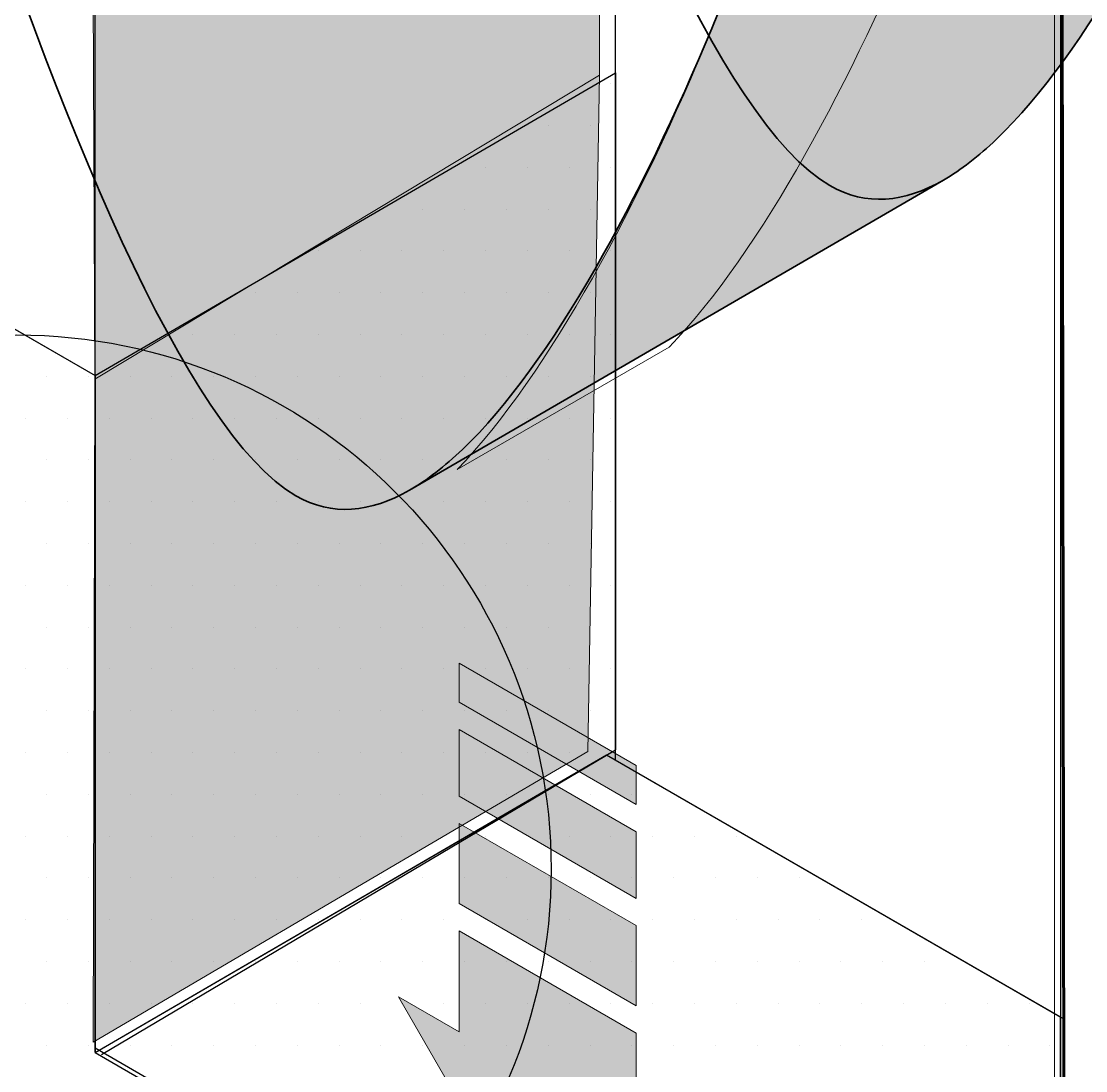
# Model space of a CAD drawing. Extents: x -1328 to 5679, y -4611 to 1603.
# Drawn here: x -789.5 to -755.13, y 980.3 to 1014.2 of the extents above; entities that cross this region are included whole.
import ezdxf

# ---------------------------------------------------------------- set-up
doc = ezdxf.new("R2010")
doc.units = 0
doc.header["$MEASUREMENT"] = 0
for name, color, linetype, lineweight in [('.ATI-HATCH', 7, 'Continuous', 0), ('G-ANNO-TTLB', 7, 'Continuous', 0), ('Layer 12', 7, 'Continuous', 0), ('TYVEK', 7, 'Continuous', 0)]:
    doc.layers.add(name, color=color, linetype=linetype, lineweight=lineweight)

# ---------------------------------------------------------------- blocks, each defined once
blk = doc.blocks.new('Block_245')
at = {"layer": 'Layer 12', "true_color": 0x000000, "transparency": 33554687}
h = blk.add_hatch(color=18, dxfattribs=at)
h.dxf.hatch_style = 2
h.paths.add_polyline_path([(-769.646, 990.166), (-775.366, 993.469), (-775.366, 992.201), (-769.644, 988.9)])
h = blk.add_hatch(color=18, dxfattribs=at)
h.dxf.hatch_style = 2
h.paths.add_polyline_path([(-769.644, 988.018), (-775.364, 991.321), (-775.364, 989.173), (-769.644, 985.868)])
h = blk.add_hatch(color=18, dxfattribs=at)
h.dxf.hatch_style = 2
h.paths.add_polyline_path([(-769.646, 984.989), (-775.366, 988.292), (-775.364, 985.703), (-769.646, 982.4)])
h = blk.add_hatch(color=18, dxfattribs=at)
h.dxf.hatch_style = 2
h.paths.add_polyline_path([(-769.646, 981.52), (-769.646, 978.258), (-767.691, 977.129), (-772.506, 974.351), (-777.319, 982.688), (-775.366, 981.559), (-775.364, 984.821)])
at = {"layer": 'Layer 12'}
for points in [[(-769.646, 990.166), (-775.366, 993.469), (-775.366, 992.201), (-769.644, 988.9)], [(-769.644, 988.018), (-775.364, 991.321), (-775.364, 989.173), (-769.644, 985.868)], [(-769.646, 984.989), (-775.366, 988.292), (-775.364, 985.703), (-769.646, 982.4)], [(-769.646, 981.52), (-769.646, 978.258), (-767.691, 977.129), (-772.506, 974.351), (-777.319, 982.688), (-775.366, 981.559), (-775.364, 984.821)]]:
    blk.add_lwpolyline(points, close=True, dxfattribs=at)
blk = doc.blocks.new('Block_241')
at = {"layer": 'Layer 12', "true_color": 0x000000, "transparency": 33554687}
h = blk.add_hatch(color=18, dxfattribs=at)
h.dxf.hatch_style = 2
edge = h.paths.add_edge_path()
edge.add_spline(control_points=[(-759.722, 1009.069), (-759.153, 1009.396), (-758.582, 1009.841), (-758.011, 1010.387), (-752.195, 1015.954), (-746.451, 1031.954), (-745.746, 1037.738), (-745.746, 1037.738), (-762.99, 1027.72), (-762.99, 1027.72), (-763.694, 1021.937), (-769.439, 1005.937), (-775.255, 1000.369), (-775.826, 999.824), (-776.396, 999.378), (-776.966, 999.052), (-776.966, 999.052), (-759.722, 1009.069), (-759.722, 1009.069)], knot_values=[0, 0, 0, 0, 1, 1, 1, 2, 2, 2, 3, 3, 3, 4, 4, 4, 5, 5, 5, 6, 6, 6, 6], degree=3, periodic=0)
at = {"layer": 'Layer 12'}
blk.add_lwpolyline([(-756.139, 972.46), (-798.282, 972.46), (-798.282, 1060.099), (-756.139, 1060.099)], close=True, dxfattribs=at)
at = {"layer": 'Layer 12', "color": 8, "lineweight": 0, "true_color": 0x808080}
blk.add_open_spline([(-781.038, 1058.116), (-780.11, 1049.429), (-770.451, 1012.965), (-763.391, 1008.89), (-762.221, 1008.215), (-760.981, 1008.345), (-759.722, 1009.069), (-759.722, 1009.069), (-776.966, 999.052), (-776.966, 999.052), (-778.225, 998.329), (-779.465, 998.197), (-780.635, 998.872), (-787.695, 1002.948), (-797.354, 1039.41), (-798.282, 1048.097), (-798.282, 1048.097), (-781.038, 1058.116), (-781.038, 1058.116)], degree=3, knots=[0, 0, 0, 0, 1, 1, 1, 2, 2, 2, 3, 3, 3, 4, 4, 4, 5, 5, 5, 6, 6, 6, 6], dxfattribs=at)
at = {"layer": 'Layer 12'}
blk.add_open_spline([(-781.038, 1058.116), (-780.11, 1049.429), (-770.451, 1012.965), (-763.391, 1008.89), (-762.221, 1008.215), (-760.981, 1008.345), (-759.722, 1009.069), (-759.722, 1009.069), (-776.966, 999.052), (-776.966, 999.052), (-778.225, 998.329), (-779.465, 998.197), (-780.635, 998.872), (-787.695, 1002.948), (-797.354, 1039.41), (-798.282, 1048.097), (-798.282, 1048.097), (-781.038, 1058.116), (-781.038, 1058.116)], degree=3, knots=[0, 0, 0, 0, 1, 1, 1, 2, 2, 2, 3, 3, 3, 4, 4, 4, 5, 5, 5, 6, 6, 6, 6], dxfattribs=at)
at = {"layer": 'Layer 12', "color": 250, "lineweight": 35, "true_color": 0x231f20}
for points in [[(-781.038, 1058.116), (-780.11, 1049.429), (-770.451, 1012.965), (-763.391, 1008.89), (-762.221, 1008.215), (-760.981, 1008.345), (-759.722, 1009.069), (-759.722, 1009.069), (-776.966, 999.052), (-776.966, 999.052), (-778.225, 998.329), (-779.465, 998.197), (-780.635, 998.872), (-787.695, 1002.948), (-797.354, 1039.41), (-798.282, 1048.097), (-798.282, 1048.097), (-781.038, 1058.116), (-781.038, 1058.116)], [(-759.722, 1009.069), (-759.153, 1009.396), (-758.582, 1009.841), (-758.011, 1010.387), (-752.195, 1015.954), (-746.451, 1031.954), (-745.746, 1037.738), (-745.746, 1037.738), (-762.99, 1027.72), (-762.99, 1027.72), (-763.694, 1021.937), (-769.439, 1005.937), (-775.255, 1000.369), (-775.826, 999.824), (-776.396, 999.378), (-776.966, 999.052), (-776.966, 999.052), (-759.722, 1009.069), (-759.722, 1009.069)]]:
    blk.add_open_spline(points, degree=3, knots=[0, 0, 0, 0, 1, 1, 1, 2, 2, 2, 3, 3, 3, 4, 4, 4, 5, 5, 5, 6, 6, 6, 6], dxfattribs=at)
at = {"layer": 'Layer 12', "color": 250, "lineweight": 9, "true_color": 0x231f20}
blk.add_open_spline([(-768.58, 1003.673), (-762.59, 1009.892), (-756.845, 1025.891), (-756.14, 1031.675), (-756.14, 1031.675), (-762.99, 1027.72), (-762.99, 1027.72), (-763.694, 1021.937), (-769.439, 1005.937), (-775.429, 999.718), (-775.429, 999.718), (-768.58, 1003.673), (-768.58, 1003.673)], degree=3, knots=[0, 0, 0, 0, 1, 1, 1, 2, 2, 2, 3, 3, 3, 4, 4, 4, 4], dxfattribs=at)
at = {"layer": 'Layer 12'}
blk.add_blockref('Block_245', (0, 0), dxfattribs=at)
blk = doc.blocks.new('Block_240')
at = {"layer": 'Layer 12'}
blk.add_lwpolyline([(-756.139, 972.46), (-798.282, 972.46), (-798.282, 1060.099), (-756.139, 1060.099)], close=True, dxfattribs=at)
blk.add_blockref('Block_241', (0, 0), dxfattribs=at)
blk = doc.blocks.new('Block_253')
at = {"layer": '.ATI-HATCH'}
for points, knots in [([(-805.118, 985.83), (-805.118, 979.396), (-801.685, 973.451), (-796.112, 970.236), (-796.112, 970.236), (-755.964, 947.075), (-755.964, 947.075), (-755.964, 947.075), (-755.96, 962.914), (-755.96, 962.914), (-755.96, 962.914), (-787.117, 980.889), (-787.117, 980.889), (-787.117, 980.889), (-787.117, 1002.752), (-787.117, 1002.752), (-787.117, 1002.752), (-805.118, 1013.145), (-805.118, 1013.145), (-805.118, 1013.145), (-805.118, 985.83), (-805.118, 985.83)], [0, 0, 0, 0, 1, 1, 1, 2, 2, 2, 3, 3, 3, 4, 4, 4, 5, 5, 5, 6, 6, 6, 7, 7, 7, 7]), ([(-770.317, 1012.534), (-770.317, 1012.534), (-787.117, 1002.752), (-787.117, 1002.752), (-787.117, 1002.752), (-787.117, 980.889), (-787.117, 980.889), (-787.117, 980.889), (-770.317, 990.671), (-770.317, 990.671), (-770.317, 990.671), (-770.317, 1012.534), (-770.317, 1012.534)], [0, 0, 0, 0, 1, 1, 1, 2, 2, 2, 3, 3, 3, 4, 4, 4, 4]), ([(-755.954, 982.053), (-755.954, 982.053), (-770.604, 990.504), (-770.604, 990.504), (-770.604, 990.504), (-787.117, 980.889), (-787.117, 980.889), (-787.117, 980.889), (-755.96, 962.914), (-755.96, 962.914), (-755.96, 962.914), (-755.954, 982.053), (-755.954, 982.053)], [0, 0, 0, 0, 1, 1, 1, 2, 2, 2, 3, 3, 3, 4, 4, 4, 4])]:
    blk.add_open_spline(points, degree=3, knots=knots, dxfattribs=at)
at = {"layer": '.ATI-HATCH', "color": 8, "lineweight": 0, "true_color": 0x808080}
for points in [[(-770.46, 1012.183), (-770.46, 1012.183), (-770.46, 1012.183), (-770.46, 1012.183)], [(-772.485, 1010.833), (-772.485, 1010.833), (-772.485, 1010.833), (-772.485, 1010.833)], [(-771.135, 1010.833), (-771.135, 1010.833), (-771.135, 1010.833), (-771.135, 1010.833)], [(-774.51, 1009.483), (-774.51, 1009.483), (-774.51, 1009.483), (-774.51, 1009.483)], [(-773.16, 1009.483), (-773.16, 1009.483), (-773.16, 1009.483), (-773.16, 1009.483)], [(-771.81, 1009.483), (-771.81, 1009.483), (-771.81, 1009.483), (-771.81, 1009.483)], [(-770.46, 1009.483), (-770.46, 1009.483), (-770.46, 1009.483), (-770.46, 1009.483)], [(-776.535, 1008.132), (-776.535, 1008.132), (-776.535, 1008.132), (-776.535, 1008.132)], [(-775.185, 1008.132), (-775.185, 1008.132), (-775.185, 1008.132), (-775.185, 1008.132)], [(-773.835, 1008.132), (-773.835, 1008.132), (-773.835, 1008.132), (-773.835, 1008.132)], [(-772.485, 1008.132), (-772.485, 1008.132), (-772.485, 1008.132), (-772.485, 1008.132)], [(-771.135, 1008.132), (-771.135, 1008.132), (-771.135, 1008.132), (-771.135, 1008.132)], [(-779.911, 1006.782), (-779.911, 1006.782), (-779.911, 1006.782), (-779.911, 1006.782)], [(-778.561, 1006.782), (-778.561, 1006.782), (-778.561, 1006.782), (-778.561, 1006.782)], [(-777.211, 1006.782), (-777.211, 1006.782), (-777.211, 1006.782), (-777.211, 1006.782)], [(-775.86, 1006.782), (-775.86, 1006.782), (-775.86, 1006.782), (-775.86, 1006.782)], [(-774.51, 1006.782), (-774.51, 1006.782), (-774.51, 1006.782), (-774.51, 1006.782)], [(-773.16, 1006.782), (-773.16, 1006.782), (-773.16, 1006.782), (-773.16, 1006.782)], [(-771.81, 1006.782), (-771.81, 1006.782), (-771.81, 1006.782), (-771.81, 1006.782)], [(-770.46, 1006.782), (-770.46, 1006.782), (-770.46, 1006.782), (-770.46, 1006.782)], [(-781.936, 1005.432), (-781.936, 1005.432), (-781.936, 1005.432), (-781.936, 1005.432)], [(-780.586, 1005.432), (-780.586, 1005.432), (-780.586, 1005.432), (-780.586, 1005.432)], [(-779.236, 1005.432), (-779.236, 1005.432), (-779.236, 1005.432), (-779.236, 1005.432)], [(-777.886, 1005.432), (-777.886, 1005.432), (-777.886, 1005.432), (-777.886, 1005.432)], [(-776.535, 1005.432), (-776.535, 1005.432), (-776.535, 1005.432), (-776.535, 1005.432)], [(-775.185, 1005.432), (-775.185, 1005.432), (-775.185, 1005.432), (-775.185, 1005.432)], [(-773.835, 1005.432), (-773.835, 1005.432), (-773.835, 1005.432), (-773.835, 1005.432)], [(-772.485, 1005.432), (-772.485, 1005.432), (-772.485, 1005.432), (-772.485, 1005.432)], [(-771.135, 1005.432), (-771.135, 1005.432), (-771.135, 1005.432), (-771.135, 1005.432)], [(-783.962, 1004.082), (-783.962, 1004.082), (-783.962, 1004.082), (-783.962, 1004.082)], [(-782.611, 1004.082), (-782.611, 1004.082), (-782.611, 1004.082), (-782.611, 1004.082)], [(-781.261, 1004.082), (-781.261, 1004.082), (-781.261, 1004.082), (-781.261, 1004.082)], [(-779.911, 1004.082), (-779.911, 1004.082), (-779.911, 1004.082), (-779.911, 1004.082)], [(-778.561, 1004.082), (-778.561, 1004.082), (-778.561, 1004.082), (-778.561, 1004.082)], [(-777.211, 1004.082), (-777.211, 1004.082), (-777.211, 1004.082), (-777.211, 1004.082)], [(-775.86, 1004.082), (-775.86, 1004.082), (-775.86, 1004.082), (-775.86, 1004.082)], [(-774.51, 1004.082), (-774.51, 1004.082), (-774.51, 1004.082), (-774.51, 1004.082)], [(-773.16, 1004.082), (-773.16, 1004.082), (-773.16, 1004.082), (-773.16, 1004.082)], [(-771.81, 1004.082), (-771.81, 1004.082), (-771.81, 1004.082), (-771.81, 1004.082)], [(-770.46, 1004.082), (-770.46, 1004.082), (-770.46, 1004.082), (-770.46, 1004.082)], [(-788.687, 1002.732), (-788.687, 1002.732), (-788.687, 1002.732), (-788.687, 1002.732)], [(-787.337, 1002.732), (-787.337, 1002.732), (-787.337, 1002.732), (-787.337, 1002.732)], [(-785.987, 1002.732), (-785.987, 1002.732), (-785.987, 1002.732), (-785.987, 1002.732)], [(-784.637, 1002.732), (-784.637, 1002.732), (-784.637, 1002.732), (-784.637, 1002.732)], [(-783.286, 1002.732), (-783.286, 1002.732), (-783.286, 1002.732), (-783.286, 1002.732)], [(-781.936, 1002.732), (-781.936, 1002.732), (-781.936, 1002.732), (-781.936, 1002.732)], [(-780.586, 1002.732), (-780.586, 1002.732), (-780.586, 1002.732), (-780.586, 1002.732)], [(-779.236, 1002.732), (-779.236, 1002.732), (-779.236, 1002.732), (-779.236, 1002.732)], [(-777.886, 1002.732), (-777.886, 1002.732), (-777.886, 1002.732), (-777.886, 1002.732)], [(-776.535, 1002.732), (-776.535, 1002.732), (-776.535, 1002.732), (-776.535, 1002.732)], [(-775.185, 1002.732), (-775.185, 1002.732), (-775.185, 1002.732), (-775.185, 1002.732)], [(-773.835, 1002.732), (-773.835, 1002.732), (-773.835, 1002.732), (-773.835, 1002.732)], [(-772.485, 1002.732), (-772.485, 1002.732), (-772.485, 1002.732), (-772.485, 1002.732)], [(-771.135, 1002.732), (-771.135, 1002.732), (-771.135, 1002.732), (-771.135, 1002.732)], [(-789.362, 1001.381), (-789.362, 1001.381), (-789.362, 1001.381), (-789.362, 1001.381)], [(-788.012, 1001.381), (-788.012, 1001.381), (-788.012, 1001.381), (-788.012, 1001.381)], [(-786.662, 1001.381), (-786.662, 1001.381), (-786.662, 1001.381), (-786.662, 1001.381)], [(-785.312, 1001.381), (-785.312, 1001.381), (-785.312, 1001.381), (-785.312, 1001.381)], [(-783.962, 1001.381), (-783.962, 1001.381), (-783.962, 1001.381), (-783.962, 1001.381)], [(-782.611, 1001.381), (-782.611, 1001.381), (-782.611, 1001.381), (-782.611, 1001.381)], [(-781.261, 1001.381), (-781.261, 1001.381), (-781.261, 1001.381), (-781.261, 1001.381)], [(-779.911, 1001.381), (-779.911, 1001.381), (-779.911, 1001.381), (-779.911, 1001.381)], [(-778.561, 1001.381), (-778.561, 1001.381), (-778.561, 1001.381), (-778.561, 1001.381)], [(-777.211, 1001.381), (-777.211, 1001.381), (-777.211, 1001.381), (-777.211, 1001.381)], [(-775.86, 1001.381), (-775.86, 1001.381), (-775.86, 1001.381), (-775.86, 1001.381)], [(-774.51, 1001.381), (-774.51, 1001.381), (-774.51, 1001.381), (-774.51, 1001.381)], [(-773.16, 1001.381), (-773.16, 1001.381), (-773.16, 1001.381), (-773.16, 1001.381)], [(-771.81, 1001.381), (-771.81, 1001.381), (-771.81, 1001.381), (-771.81, 1001.381)], [(-770.46, 1001.381), (-770.46, 1001.381), (-770.46, 1001.381), (-770.46, 1001.381)], [(-788.687, 1000.031), (-788.687, 1000.031), (-788.687, 1000.031), (-788.687, 1000.031)], [(-787.337, 1000.031), (-787.337, 1000.031), (-787.337, 1000.031), (-787.337, 1000.031)], [(-785.987, 1000.031), (-785.987, 1000.031), (-785.987, 1000.031), (-785.987, 1000.031)], [(-784.637, 1000.031), (-784.637, 1000.031), (-784.637, 1000.031), (-784.637, 1000.031)], [(-783.286, 1000.031), (-783.286, 1000.031), (-783.286, 1000.031), (-783.286, 1000.031)], [(-781.936, 1000.031), (-781.936, 1000.031), (-781.936, 1000.031), (-781.936, 1000.031)], [(-780.586, 1000.031), (-780.586, 1000.031), (-780.586, 1000.031), (-780.586, 1000.031)], [(-779.236, 1000.031), (-779.236, 1000.031), (-779.236, 1000.031), (-779.236, 1000.031)], [(-777.886, 1000.031), (-777.886, 1000.031), (-777.886, 1000.031), (-777.886, 1000.031)], [(-776.535, 1000.031), (-776.535, 1000.031), (-776.535, 1000.031), (-776.535, 1000.031)], [(-775.185, 1000.031), (-775.185, 1000.031), (-775.185, 1000.031), (-775.185, 1000.031)], [(-773.835, 1000.031), (-773.835, 1000.031), (-773.835, 1000.031), (-773.835, 1000.031)], [(-772.485, 1000.031), (-772.485, 1000.031), (-772.485, 1000.031), (-772.485, 1000.031)], [(-771.135, 1000.031), (-771.135, 1000.031), (-771.135, 1000.031), (-771.135, 1000.031)], [(-789.362, 998.681), (-789.362, 998.681), (-789.362, 998.681), (-789.362, 998.681)], [(-788.012, 998.681), (-788.012, 998.681), (-788.012, 998.681), (-788.012, 998.681)], [(-786.662, 998.681), (-786.662, 998.681), (-786.662, 998.681), (-786.662, 998.681)], [(-785.312, 998.681), (-785.312, 998.681), (-785.312, 998.681), (-785.312, 998.681)], [(-783.962, 998.681), (-783.962, 998.681), (-783.962, 998.681), (-783.962, 998.681)], [(-782.611, 998.681), (-782.611, 998.681), (-782.611, 998.681), (-782.611, 998.681)], [(-781.261, 998.681), (-781.261, 998.681), (-781.261, 998.681), (-781.261, 998.681)], [(-779.911, 998.681), (-779.911, 998.681), (-779.911, 998.681), (-779.911, 998.681)], [(-778.561, 998.681), (-778.561, 998.681), (-778.561, 998.681), (-778.561, 998.681)], [(-777.211, 998.681), (-777.211, 998.681), (-777.211, 998.681), (-777.211, 998.681)], [(-775.86, 998.681), (-775.86, 998.681), (-775.86, 998.681), (-775.86, 998.681)], [(-774.51, 998.681), (-774.51, 998.681), (-774.51, 998.681), (-774.51, 998.681)], [(-773.16, 998.681), (-773.16, 998.681), (-773.16, 998.681), (-773.16, 998.681)], [(-771.81, 998.681), (-771.81, 998.681), (-771.81, 998.681), (-771.81, 998.681)], [(-770.46, 998.681), (-770.46, 998.681), (-770.46, 998.681), (-770.46, 998.681)], [(-788.687, 997.331), (-788.687, 997.331), (-788.687, 997.331), (-788.687, 997.331)], [(-787.337, 997.331), (-787.337, 997.331), (-787.337, 997.331), (-787.337, 997.331)], [(-785.987, 997.331), (-785.987, 997.331), (-785.987, 997.331), (-785.987, 997.331)], [(-784.637, 997.331), (-784.637, 997.331), (-784.637, 997.331), (-784.637, 997.331)], [(-783.286, 997.331), (-783.286, 997.331), (-783.286, 997.331), (-783.286, 997.331)], [(-781.936, 997.331), (-781.936, 997.331), (-781.936, 997.331), (-781.936, 997.331)], [(-780.586, 997.331), (-780.586, 997.331), (-780.586, 997.331), (-780.586, 997.331)], [(-779.236, 997.331), (-779.236, 997.331), (-779.236, 997.331), (-779.236, 997.331)], [(-777.886, 997.331), (-777.886, 997.331), (-777.886, 997.331), (-777.886, 997.331)], [(-776.535, 997.331), (-776.535, 997.331), (-776.535, 997.331), (-776.535, 997.331)], [(-775.185, 997.331), (-775.185, 997.331), (-775.185, 997.331), (-775.185, 997.331)], [(-773.835, 997.331), (-773.835, 997.331), (-773.835, 997.331), (-773.835, 997.331)], [(-772.485, 997.331), (-772.485, 997.331), (-772.485, 997.331), (-772.485, 997.331)], [(-771.135, 997.331), (-771.135, 997.331), (-771.135, 997.331), (-771.135, 997.331)], [(-789.362, 995.981), (-789.362, 995.981), (-789.362, 995.981), (-789.362, 995.981)], [(-788.012, 995.981), (-788.012, 995.981), (-788.012, 995.981), (-788.012, 995.981)], [(-786.662, 995.981), (-786.662, 995.981), (-786.662, 995.981), (-786.662, 995.981)], [(-785.312, 995.981), (-785.312, 995.981), (-785.312, 995.981), (-785.312, 995.981)], [(-783.962, 995.981), (-783.962, 995.981), (-783.962, 995.981), (-783.962, 995.981)], [(-782.611, 995.981), (-782.611, 995.981), (-782.611, 995.981), (-782.611, 995.981)], [(-781.261, 995.981), (-781.261, 995.981), (-781.261, 995.981), (-781.261, 995.981)], [(-779.911, 995.981), (-779.911, 995.981), (-779.911, 995.981), (-779.911, 995.981)], [(-778.561, 995.981), (-778.561, 995.981), (-778.561, 995.981), (-778.561, 995.981)], [(-777.211, 995.981), (-777.211, 995.981), (-777.211, 995.981), (-777.211, 995.981)], [(-775.86, 995.981), (-775.86, 995.981), (-775.86, 995.981), (-775.86, 995.981)], [(-774.51, 995.981), (-774.51, 995.981), (-774.51, 995.981), (-774.51, 995.981)], [(-773.16, 995.981), (-773.16, 995.981), (-773.16, 995.981), (-773.16, 995.981)], [(-771.81, 995.981), (-771.81, 995.981), (-771.81, 995.981), (-771.81, 995.981)], [(-770.46, 995.981), (-770.46, 995.981), (-770.46, 995.981), (-770.46, 995.981)], [(-788.687, 994.63), (-788.687, 994.63), (-788.687, 994.63), (-788.687, 994.63)], [(-787.337, 994.63), (-787.337, 994.63), (-787.337, 994.63), (-787.337, 994.63)], [(-785.987, 994.63), (-785.987, 994.63), (-785.987, 994.63), (-785.987, 994.63)], [(-784.637, 994.63), (-784.637, 994.63), (-784.637, 994.63), (-784.637, 994.63)], [(-783.286, 994.63), (-783.286, 994.63), (-783.286, 994.63), (-783.286, 994.63)], [(-781.936, 994.63), (-781.936, 994.63), (-781.936, 994.63), (-781.936, 994.63)], [(-780.586, 994.63), (-780.586, 994.63), (-780.586, 994.63), (-780.586, 994.63)], [(-779.236, 994.63), (-779.236, 994.63), (-779.236, 994.63), (-779.236, 994.63)], [(-777.886, 994.63), (-777.886, 994.63), (-777.886, 994.63), (-777.886, 994.63)], [(-776.535, 994.63), (-776.535, 994.63), (-776.535, 994.63), (-776.535, 994.63)], [(-775.185, 994.63), (-775.185, 994.63), (-775.185, 994.63), (-775.185, 994.63)], [(-773.835, 994.63), (-773.835, 994.63), (-773.835, 994.63), (-773.835, 994.63)], [(-772.485, 994.63), (-772.485, 994.63), (-772.485, 994.63), (-772.485, 994.63)], [(-771.135, 994.63), (-771.135, 994.63), (-771.135, 994.63), (-771.135, 994.63)], [(-789.362, 993.28), (-789.362, 993.28), (-789.362, 993.28), (-789.362, 993.28)], [(-788.012, 993.28), (-788.012, 993.28), (-788.012, 993.28), (-788.012, 993.28)], [(-786.662, 993.28), (-786.662, 993.28), (-786.662, 993.28), (-786.662, 993.28)], [(-785.312, 993.28), (-785.312, 993.28), (-785.312, 993.28), (-785.312, 993.28)], [(-783.962, 993.28), (-783.962, 993.28), (-783.962, 993.28), (-783.962, 993.28)], [(-782.611, 993.28), (-782.611, 993.28), (-782.611, 993.28), (-782.611, 993.28)], [(-781.261, 993.28), (-781.261, 993.28), (-781.261, 993.28), (-781.261, 993.28)], [(-779.911, 993.28), (-779.911, 993.28), (-779.911, 993.28), (-779.911, 993.28)], [(-778.561, 993.28), (-778.561, 993.28), (-778.561, 993.28), (-778.561, 993.28)], [(-777.211, 993.28), (-777.211, 993.28), (-777.211, 993.28), (-777.211, 993.28)], [(-775.86, 993.28), (-775.86, 993.28), (-775.86, 993.28), (-775.86, 993.28)], [(-774.51, 993.28), (-774.51, 993.28), (-774.51, 993.28), (-774.51, 993.28)], [(-773.16, 993.28), (-773.16, 993.28), (-773.16, 993.28), (-773.16, 993.28)], [(-771.81, 993.28), (-771.81, 993.28), (-771.81, 993.28), (-771.81, 993.28)], [(-770.46, 993.28), (-770.46, 993.28), (-770.46, 993.28), (-770.46, 993.28)], [(-788.687, 991.93), (-788.687, 991.93), (-788.687, 991.93), (-788.687, 991.93)], [(-787.337, 991.93), (-787.337, 991.93), (-787.337, 991.93), (-787.337, 991.93)], [(-785.987, 991.93), (-785.987, 991.93), (-785.987, 991.93), (-785.987, 991.93)], [(-784.637, 991.93), (-784.637, 991.93), (-784.637, 991.93), (-784.637, 991.93)], [(-783.286, 991.93), (-783.286, 991.93), (-783.286, 991.93), (-783.286, 991.93)], [(-781.936, 991.93), (-781.936, 991.93), (-781.936, 991.93), (-781.936, 991.93)], [(-780.586, 991.93), (-780.586, 991.93), (-780.586, 991.93), (-780.586, 991.93)], [(-779.236, 991.93), (-779.236, 991.93), (-779.236, 991.93), (-779.236, 991.93)], [(-777.886, 991.93), (-777.886, 991.93), (-777.886, 991.93), (-777.886, 991.93)], [(-776.535, 991.93), (-776.535, 991.93), (-776.535, 991.93), (-776.535, 991.93)], [(-775.185, 991.93), (-775.185, 991.93), (-775.185, 991.93), (-775.185, 991.93)], [(-773.835, 991.93), (-773.835, 991.93), (-773.835, 991.93), (-773.835, 991.93)], [(-772.485, 991.93), (-772.485, 991.93), (-772.485, 991.93), (-772.485, 991.93)], [(-771.135, 991.93), (-771.135, 991.93), (-771.135, 991.93), (-771.135, 991.93)], [(-789.362, 990.58), (-789.362, 990.58), (-789.362, 990.58), (-789.362, 990.58)], [(-788.012, 990.58), (-788.012, 990.58), (-788.012, 990.58), (-788.012, 990.58)], [(-786.662, 990.58), (-786.662, 990.58), (-786.662, 990.58), (-786.662, 990.58)], [(-785.312, 990.58), (-785.312, 990.58), (-785.312, 990.58), (-785.312, 990.58)], [(-783.962, 990.58), (-783.962, 990.58), (-783.962, 990.58), (-783.962, 990.58)], [(-782.611, 990.58), (-782.611, 990.58), (-782.611, 990.58), (-782.611, 990.58)], [(-781.261, 990.58), (-781.261, 990.58), (-781.261, 990.58), (-781.261, 990.58)], [(-779.911, 990.58), (-779.911, 990.58), (-779.911, 990.58), (-779.911, 990.58)], [(-778.561, 990.58), (-778.561, 990.58), (-778.561, 990.58), (-778.561, 990.58)], [(-777.211, 990.58), (-777.211, 990.58), (-777.211, 990.58), (-777.211, 990.58)], [(-775.86, 990.58), (-775.86, 990.58), (-775.86, 990.58), (-775.86, 990.58)], [(-774.51, 990.58), (-774.51, 990.58), (-774.51, 990.58), (-774.51, 990.58)], [(-773.16, 990.58), (-773.16, 990.58), (-773.16, 990.58), (-773.16, 990.58)], [(-771.81, 990.58), (-771.81, 990.58), (-771.81, 990.58), (-771.81, 990.58)], [(-788.687, 989.23), (-788.687, 989.23), (-788.687, 989.23), (-788.687, 989.23)], [(-787.337, 989.23), (-787.337, 989.23), (-787.337, 989.23), (-787.337, 989.23)], [(-785.987, 989.23), (-785.987, 989.23), (-785.987, 989.23), (-785.987, 989.23)], [(-784.637, 989.23), (-784.637, 989.23), (-784.637, 989.23), (-784.637, 989.23)], [(-783.286, 989.23), (-783.286, 989.23), (-783.286, 989.23), (-783.286, 989.23)], [(-781.936, 989.23), (-781.936, 989.23), (-781.936, 989.23), (-781.936, 989.23)], [(-780.586, 989.23), (-780.586, 989.23), (-780.586, 989.23), (-780.586, 989.23)], [(-779.236, 989.23), (-779.236, 989.23), (-779.236, 989.23), (-779.236, 989.23)], [(-777.886, 989.23), (-777.886, 989.23), (-777.886, 989.23), (-777.886, 989.23)], [(-776.535, 989.23), (-776.535, 989.23), (-776.535, 989.23), (-776.535, 989.23)], [(-775.185, 989.23), (-775.185, 989.23), (-775.185, 989.23), (-775.185, 989.23)], [(-773.835, 989.23), (-773.835, 989.23), (-773.835, 989.23), (-773.835, 989.23)], [(-772.485, 989.23), (-772.485, 989.23), (-772.485, 989.23), (-772.485, 989.23)], [(-771.135, 989.23), (-771.135, 989.23), (-771.135, 989.23), (-771.135, 989.23)], [(-769.784, 989.23), (-769.784, 989.23), (-769.784, 989.23), (-769.784, 989.23)], [(-768.434, 989.23), (-768.434, 989.23), (-768.434, 989.23), (-768.434, 989.23)], [(-789.362, 987.879), (-789.362, 987.879), (-789.362, 987.879), (-789.362, 987.879)], [(-788.012, 987.879), (-788.012, 987.879), (-788.012, 987.879), (-788.012, 987.879)], [(-786.662, 987.879), (-786.662, 987.879), (-786.662, 987.879), (-786.662, 987.879)], [(-785.312, 987.879), (-785.312, 987.879), (-785.312, 987.879), (-785.312, 987.879)], [(-783.962, 987.879), (-783.962, 987.879), (-783.962, 987.879), (-783.962, 987.879)], [(-782.611, 987.879), (-782.611, 987.879), (-782.611, 987.879), (-782.611, 987.879)], [(-781.261, 987.879), (-781.261, 987.879), (-781.261, 987.879), (-781.261, 987.879)], [(-779.911, 987.879), (-779.911, 987.879), (-779.911, 987.879), (-779.911, 987.879)], [(-778.561, 987.879), (-778.561, 987.879), (-778.561, 987.879), (-778.561, 987.879)], [(-777.211, 987.879), (-777.211, 987.879), (-777.211, 987.879), (-777.211, 987.879)], [(-775.86, 987.879), (-775.86, 987.879), (-775.86, 987.879), (-775.86, 987.879)], [(-774.51, 987.879), (-774.51, 987.879), (-774.51, 987.879), (-774.51, 987.879)], [(-773.16, 987.879), (-773.16, 987.879), (-773.16, 987.879), (-773.16, 987.879)], [(-771.81, 987.879), (-771.81, 987.879), (-771.81, 987.879), (-771.81, 987.879)], [(-770.46, 987.879), (-770.46, 987.879), (-770.46, 987.879), (-770.46, 987.879)], [(-769.109, 987.879), (-769.109, 987.879), (-769.109, 987.879), (-769.109, 987.879)], [(-767.759, 987.879), (-767.759, 987.879), (-767.759, 987.879), (-767.759, 987.879)], [(-766.409, 987.879), (-766.409, 987.879), (-766.409, 987.879), (-766.409, 987.879)], [(-788.687, 986.529), (-788.687, 986.529), (-788.687, 986.529), (-788.687, 986.529)], [(-787.337, 986.529), (-787.337, 986.529), (-787.337, 986.529), (-787.337, 986.529)], [(-785.987, 986.529), (-785.987, 986.529), (-785.987, 986.529), (-785.987, 986.529)], [(-784.637, 986.529), (-784.637, 986.529), (-784.637, 986.529), (-784.637, 986.529)], [(-783.286, 986.529), (-783.286, 986.529), (-783.286, 986.529), (-783.286, 986.529)], [(-781.936, 986.529), (-781.936, 986.529), (-781.936, 986.529), (-781.936, 986.529)], [(-780.586, 986.529), (-780.586, 986.529), (-780.586, 986.529), (-780.586, 986.529)], [(-779.236, 986.529), (-779.236, 986.529), (-779.236, 986.529), (-779.236, 986.529)], [(-777.886, 986.529), (-777.886, 986.529), (-777.886, 986.529), (-777.886, 986.529)], [(-776.535, 986.529), (-776.535, 986.529), (-776.535, 986.529), (-776.535, 986.529)], [(-775.185, 986.529), (-775.185, 986.529), (-775.185, 986.529), (-775.185, 986.529)], [(-773.835, 986.529), (-773.835, 986.529), (-773.835, 986.529), (-773.835, 986.529)], [(-772.485, 986.529), (-772.485, 986.529), (-772.485, 986.529), (-772.485, 986.529)], [(-771.135, 986.529), (-771.135, 986.529), (-771.135, 986.529), (-771.135, 986.529)], [(-769.784, 986.529), (-769.784, 986.529), (-769.784, 986.529), (-769.784, 986.529)], [(-768.434, 986.529), (-768.434, 986.529), (-768.434, 986.529), (-768.434, 986.529)], [(-767.084, 986.529), (-767.084, 986.529), (-767.084, 986.529), (-767.084, 986.529)], [(-765.734, 986.529), (-765.734, 986.529), (-765.734, 986.529), (-765.734, 986.529)], [(-764.384, 986.529), (-764.384, 986.529), (-764.384, 986.529), (-764.384, 986.529)], [(-789.362, 985.179), (-789.362, 985.179), (-789.362, 985.179), (-789.362, 985.179)], [(-788.012, 985.179), (-788.012, 985.179), (-788.012, 985.179), (-788.012, 985.179)], [(-786.662, 985.179), (-786.662, 985.179), (-786.662, 985.179), (-786.662, 985.179)], [(-785.312, 985.179), (-785.312, 985.179), (-785.312, 985.179), (-785.312, 985.179)], [(-783.962, 985.179), (-783.962, 985.179), (-783.962, 985.179), (-783.962, 985.179)], [(-782.611, 985.179), (-782.611, 985.179), (-782.611, 985.179), (-782.611, 985.179)], [(-781.261, 985.179), (-781.261, 985.179), (-781.261, 985.179), (-781.261, 985.179)], [(-779.911, 985.179), (-779.911, 985.179), (-779.911, 985.179), (-779.911, 985.179)], [(-778.561, 985.179), (-778.561, 985.179), (-778.561, 985.179), (-778.561, 985.179)], [(-777.211, 985.179), (-777.211, 985.179), (-777.211, 985.179), (-777.211, 985.179)], [(-775.86, 985.179), (-775.86, 985.179), (-775.86, 985.179), (-775.86, 985.179)], [(-774.51, 985.179), (-774.51, 985.179), (-774.51, 985.179), (-774.51, 985.179)], [(-773.16, 985.179), (-773.16, 985.179), (-773.16, 985.179), (-773.16, 985.179)], [(-771.81, 985.179), (-771.81, 985.179), (-771.81, 985.179), (-771.81, 985.179)], [(-770.46, 985.179), (-770.46, 985.179), (-770.46, 985.179), (-770.46, 985.179)], [(-769.109, 985.179), (-769.109, 985.179), (-769.109, 985.179), (-769.109, 985.179)], [(-767.759, 985.179), (-767.759, 985.179), (-767.759, 985.179), (-767.759, 985.179)], [(-766.409, 985.179), (-766.409, 985.179), (-766.409, 985.179), (-766.409, 985.179)], [(-765.059, 985.179), (-765.059, 985.179), (-765.059, 985.179), (-765.059, 985.179)], [(-763.709, 985.179), (-763.709, 985.179), (-763.709, 985.179), (-763.709, 985.179)], [(-762.358, 985.179), (-762.358, 985.179), (-762.358, 985.179), (-762.358, 985.179)], [(-788.687, 983.829), (-788.687, 983.829), (-788.687, 983.829), (-788.687, 983.829)], [(-787.337, 983.829), (-787.337, 983.829), (-787.337, 983.829), (-787.337, 983.829)], [(-785.987, 983.829), (-785.987, 983.829), (-785.987, 983.829), (-785.987, 983.829)], [(-784.637, 983.829), (-784.637, 983.829), (-784.637, 983.829), (-784.637, 983.829)], [(-783.286, 983.829), (-783.286, 983.829), (-783.286, 983.829), (-783.286, 983.829)], [(-781.936, 983.829), (-781.936, 983.829), (-781.936, 983.829), (-781.936, 983.829)], [(-780.586, 983.829), (-780.586, 983.829), (-780.586, 983.829), (-780.586, 983.829)], [(-779.236, 983.829), (-779.236, 983.829), (-779.236, 983.829), (-779.236, 983.829)], [(-777.886, 983.829), (-777.886, 983.829), (-777.886, 983.829), (-777.886, 983.829)], [(-776.535, 983.829), (-776.535, 983.829), (-776.535, 983.829), (-776.535, 983.829)], [(-775.185, 983.829), (-775.185, 983.829), (-775.185, 983.829), (-775.185, 983.829)], [(-773.835, 983.829), (-773.835, 983.829), (-773.835, 983.829), (-773.835, 983.829)], [(-772.485, 983.829), (-772.485, 983.829), (-772.485, 983.829), (-772.485, 983.829)], [(-771.135, 983.829), (-771.135, 983.829), (-771.135, 983.829), (-771.135, 983.829)], [(-769.784, 983.829), (-769.784, 983.829), (-769.784, 983.829), (-769.784, 983.829)], [(-768.434, 983.829), (-768.434, 983.829), (-768.434, 983.829), (-768.434, 983.829)], [(-767.084, 983.829), (-767.084, 983.829), (-767.084, 983.829), (-767.084, 983.829)], [(-765.734, 983.829), (-765.734, 983.829), (-765.734, 983.829), (-765.734, 983.829)], [(-764.384, 983.829), (-764.384, 983.829), (-764.384, 983.829), (-764.384, 983.829)], [(-763.033, 983.829), (-763.033, 983.829), (-763.033, 983.829), (-763.033, 983.829)], [(-761.683, 983.829), (-761.683, 983.829), (-761.683, 983.829), (-761.683, 983.829)], [(-760.333, 983.829), (-760.333, 983.829), (-760.333, 983.829), (-760.333, 983.829)], [(-789.362, 982.479), (-789.362, 982.479), (-789.362, 982.479), (-789.362, 982.479)], [(-788.012, 982.479), (-788.012, 982.479), (-788.012, 982.479), (-788.012, 982.479)], [(-786.662, 982.479), (-786.662, 982.479), (-786.662, 982.479), (-786.662, 982.479)], [(-785.312, 982.479), (-785.312, 982.479), (-785.312, 982.479), (-785.312, 982.479)], [(-783.962, 982.479), (-783.962, 982.479), (-783.962, 982.479), (-783.962, 982.479)], [(-782.611, 982.479), (-782.611, 982.479), (-782.611, 982.479), (-782.611, 982.479)], [(-781.261, 982.479), (-781.261, 982.479), (-781.261, 982.479), (-781.261, 982.479)], [(-779.911, 982.479), (-779.911, 982.479), (-779.911, 982.479), (-779.911, 982.479)], [(-778.561, 982.479), (-778.561, 982.479), (-778.561, 982.479), (-778.561, 982.479)], [(-777.211, 982.479), (-777.211, 982.479), (-777.211, 982.479), (-777.211, 982.479)], [(-775.86, 982.479), (-775.86, 982.479), (-775.86, 982.479), (-775.86, 982.479)], [(-774.51, 982.479), (-774.51, 982.479), (-774.51, 982.479), (-774.51, 982.479)], [(-773.16, 982.479), (-773.16, 982.479), (-773.16, 982.479), (-773.16, 982.479)], [(-771.81, 982.479), (-771.81, 982.479), (-771.81, 982.479), (-771.81, 982.479)], [(-770.46, 982.479), (-770.46, 982.479), (-770.46, 982.479), (-770.46, 982.479)], [(-769.109, 982.479), (-769.109, 982.479), (-769.109, 982.479), (-769.109, 982.479)], [(-767.759, 982.479), (-767.759, 982.479), (-767.759, 982.479), (-767.759, 982.479)], [(-766.409, 982.479), (-766.409, 982.479), (-766.409, 982.479), (-766.409, 982.479)], [(-765.059, 982.479), (-765.059, 982.479), (-765.059, 982.479), (-765.059, 982.479)], [(-763.709, 982.479), (-763.709, 982.479), (-763.709, 982.479), (-763.709, 982.479)], [(-762.358, 982.479), (-762.358, 982.479), (-762.358, 982.479), (-762.358, 982.479)], [(-761.008, 982.479), (-761.008, 982.479), (-761.008, 982.479), (-761.008, 982.479)], [(-759.658, 982.479), (-759.658, 982.479), (-759.658, 982.479), (-759.658, 982.479)], [(-758.308, 982.479), (-758.308, 982.479), (-758.308, 982.479), (-758.308, 982.479)], [(-756.958, 982.479), (-756.958, 982.479), (-756.958, 982.479), (-756.958, 982.479)], [(-788.687, 981.128), (-788.687, 981.128), (-788.687, 981.128), (-788.687, 981.128)], [(-787.337, 981.128), (-787.337, 981.128), (-787.337, 981.128), (-787.337, 981.128)], [(-785.987, 981.128), (-785.987, 981.128), (-785.987, 981.128), (-785.987, 981.128)], [(-784.637, 981.128), (-784.637, 981.128), (-784.637, 981.128), (-784.637, 981.128)], [(-783.286, 981.128), (-783.286, 981.128), (-783.286, 981.128), (-783.286, 981.128)], [(-781.936, 981.128), (-781.936, 981.128), (-781.936, 981.128), (-781.936, 981.128)], [(-780.586, 981.128), (-780.586, 981.128), (-780.586, 981.128), (-780.586, 981.128)], [(-779.236, 981.128), (-779.236, 981.128), (-779.236, 981.128), (-779.236, 981.128)], [(-777.886, 981.128), (-777.886, 981.128), (-777.886, 981.128), (-777.886, 981.128)], [(-776.535, 981.128), (-776.535, 981.128), (-776.535, 981.128), (-776.535, 981.128)], [(-775.185, 981.128), (-775.185, 981.128), (-775.185, 981.128), (-775.185, 981.128)], [(-773.835, 981.128), (-773.835, 981.128), (-773.835, 981.128), (-773.835, 981.128)], [(-772.485, 981.128), (-772.485, 981.128), (-772.485, 981.128), (-772.485, 981.128)], [(-771.135, 981.128), (-771.135, 981.128), (-771.135, 981.128), (-771.135, 981.128)], [(-769.784, 981.128), (-769.784, 981.128), (-769.784, 981.128), (-769.784, 981.128)], [(-768.434, 981.128), (-768.434, 981.128), (-768.434, 981.128), (-768.434, 981.128)], [(-767.084, 981.128), (-767.084, 981.128), (-767.084, 981.128), (-767.084, 981.128)], [(-765.734, 981.128), (-765.734, 981.128), (-765.734, 981.128), (-765.734, 981.128)], [(-764.384, 981.128), (-764.384, 981.128), (-764.384, 981.128), (-764.384, 981.128)], [(-763.033, 981.128), (-763.033, 981.128), (-763.033, 981.128), (-763.033, 981.128)], [(-761.683, 981.128), (-761.683, 981.128), (-761.683, 981.128), (-761.683, 981.128)], [(-760.333, 981.128), (-760.333, 981.128), (-760.333, 981.128), (-760.333, 981.128)], [(-758.983, 981.128), (-758.983, 981.128), (-758.983, 981.128), (-758.983, 981.128)], [(-757.633, 981.128), (-757.633, 981.128), (-757.633, 981.128), (-757.633, 981.128)], [(-756.282, 981.128), (-756.282, 981.128), (-756.282, 981.128), (-756.282, 981.128)]]:
    blk.add_open_spline(points, degree=3, dxfattribs=at)

msp = doc.modelspace()

# ---------------------------------------------------------------- hatches: boundary and pattern name
at = {"layer": 'G-ANNO-TTLB', "true_color": 0xff00ff, "transparency": 33554687}
h = msp.add_hatch(color=6, dxfattribs=at)
edge = h.paths.add_edge_path()
edge.add_spline(control_points=[(1625.998, -853.91), (1625.998, -853.91), (-1303.52, -853.91), (-1303.52, -853.91), (-1303.52, -853.91), (-1303.52, 1603.09), (-1303.52, 1603.09), (-1303.52, 1603.09), (1625.998, 1603.09), (1625.998, 1603.09), (1625.998, 1603.09), (1625.998, -853.91), (1625.998, -853.91)], knot_values=[0, 0, 0, 0, 1, 1, 1, 2, 2, 2, 3, 3, 3, 4, 4, 4, 4], degree=3, periodic=0)
edge = h.paths.add_edge_path()
edge.add_spline(control_points=[(-1294.52, 1594.09), (-1294.52, 1594.09), (-1294.52, -844.91), (-1294.52, -844.91), (-1294.52, -844.91), (1616.998, -844.91), (1616.998, -844.91), (1616.998, -844.91), (1616.998, 1594.09), (1616.998, 1594.09), (1616.998, 1594.09), (-1294.52, 1594.09), (-1294.52, 1594.09)], knot_values=[0, 0, 0, 0, 1, 1, 1, 2, 2, 2, 3, 3, 3, 4, 4, 4, 4], degree=3, periodic=0)
edge.add_line((-1294.52, 1594.09), (-1294.52, 1594.09))
at = {"layer": 'Layer 12', "true_color": 0x848484, "transparency": 33554495}
h = msp.add_hatch(color=252, dxfattribs=at)
h.dxf.hatch_style = 2
h.paths.add_polyline_path([(-770.832, 1012.455), (-787.122, 1002.637), (-787.541, 1097.007), (-770.744, 1087.534)])
at = {"layer": 'Layer 12', "true_color": 0x848484, "transparency": 33554457}
h = msp.add_hatch(color=252, dxfattribs=at)
h.dxf.hatch_style = 2
h.paths.add_polyline_path([(-770.832, 1012.455), (-787.122, 1002.637), (-787.183, 981.227), (-771.202, 990.616)])

# ---------------------------------------------------------------- linework, layer by layer
at = {"layer": 'G-ANNO-TTLB'}
for points in [[(1625.998, -853.91), (1625.998, -853.91), (-1303.52, -853.91), (-1303.52, -853.91), (-1303.52, -853.91), (-1303.52, 1603.09), (-1303.52, 1603.09), (-1303.52, 1603.09), (1625.998, 1603.09), (1625.998, 1603.09), (1625.998, 1603.09), (1625.998, -853.91), (1625.998, -853.91)], [(-1294.52, 1594.09), (-1294.52, 1594.09), (-1294.52, -844.91), (-1294.52, -844.91), (-1294.52, -844.91), (1616.998, -844.91), (1616.998, -844.91), (1616.998, -844.91), (1616.998, 1594.09), (1616.998, 1594.09), (1616.998, 1594.09), (-1294.52, 1594.09), (-1294.52, 1594.09)]]:
    msp.add_open_spline(points, degree=3, knots=[0, 0, 0, 0, 1, 1, 1, 2, 2, 2, 3, 3, 3, 4, 4, 4, 4], dxfattribs=at)
at = {"layer": 'Layer 12'}
for points in [[(-770.832, 1012.455), (-787.122, 1002.637), (-787.541, 1097.007), (-770.744, 1087.534)], [(-770.832, 1012.455), (-787.122, 1002.637), (-787.183, 981.227), (-771.202, 990.616)]]:
    msp.add_lwpolyline(points, close=True, dxfattribs=at)
at = {"layer": 'TYVEK', "color": 18, "lineweight": 25, "true_color": 0x000000}
for p, q in [((-787.117, 980.889), (-787.117, 1098.018)), ((-787.117, 980.889), (-787.117, 1097.912)), ((-770.317, 990.339), (-770.317, 1088.172)), ((-786.907, 980.829), (-770.317, 990.671)), ((-770.601, 990.503), (-755.834, 981.983)), ((-787.117, 980.889), (-755.926, 962.895))]:
    msp.add_line(p, q, dxfattribs=at)
at = {"layer": 'TYVEK', "color": 18, "lineweight": 60, "true_color": 0x000000}
msp.add_line((-755.784, 947.39), (-755.994, 1080.403), dxfattribs=at)
at = {"layer": 'TYVEK', "color": 4, "lineweight": 25, "true_color": 0x00ffff}
for p, q in [((-755.926, 908.903), (-755.926, 1079.691)), ((-805.118, 1013.145), (-787.117, 1002.752)), ((-787.117, 1002.752), (-770.317, 1012.534)), ((-770.317, 1012.534), (-770.317, 990.671)), ((-787.117, 1002.752), (-787.117, 980.889)), ((-787.117, 993.27), (-787.117, 981.038)), ((-787.117, 980.889), (-770.317, 990.671)), ((-770.601, 990.503), (-755.926, 982.036)), ((-787.117, 981.038), (-778.268, 975.933)), ((-787.117, 980.889), (-755.926, 962.895))]:
    msp.add_line(p, q, dxfattribs=at)
at = {"layer": 'TYVEK', "color": 18, "lineweight": 25, "true_color": 0x000000}
msp.add_circle((-789.642, 986.816), 17.25, dxfattribs=at)

# ---------------------------------------------------------------- block references
at = {"layer": '.ATI-HATCH'}
msp.add_blockref('Block_253', (0, 0), dxfattribs=at)
at = {"layer": 'Layer 12'}
msp.add_blockref('Block_240', (0, 0), dxfattribs=at)

doc.saveas('drawing.dxf')
